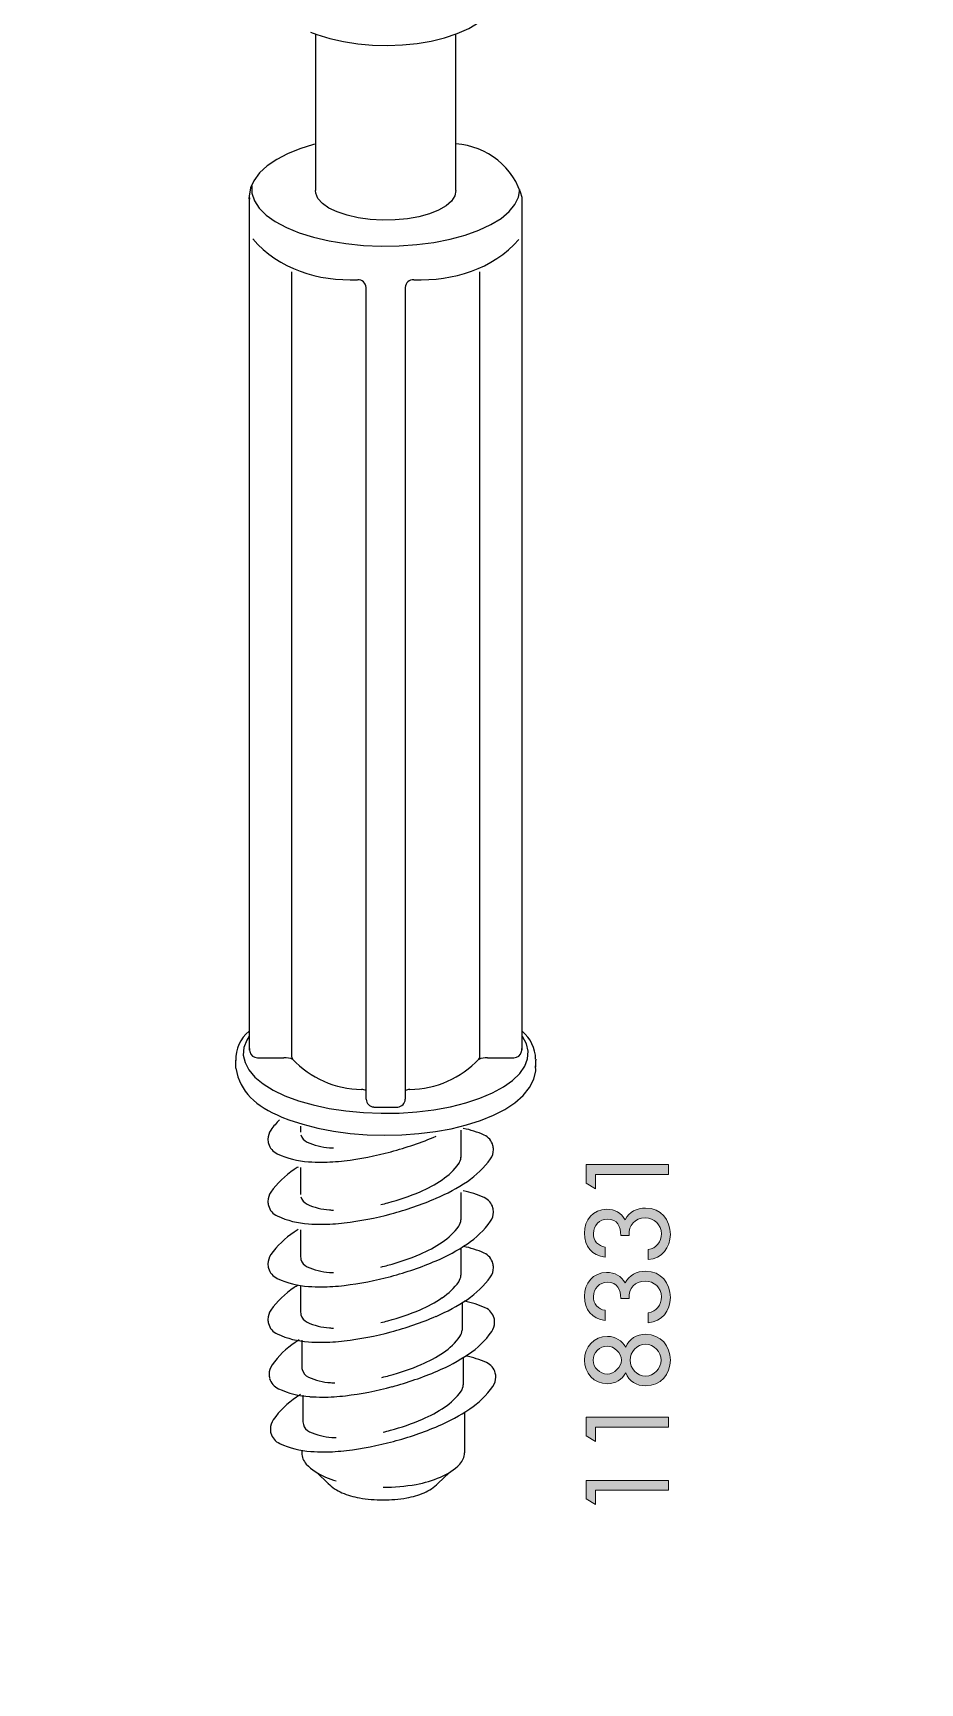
# Model space of a CAD drawing. Header units: inches. Extents: x 35 to 560, y 561 to 1057.
# Drawn here: x 225.231 to 227.522, y 583.118 to 587.381 of the extents above; entities that cross this region are included whole.
import ezdxf

# ---------------------------------------------------------------- set-up
doc = ezdxf.new("R2010")
doc.units = ezdxf.units.IN
doc.header["$MEASUREMENT"] = 0
doc.layers.add('Livello 1', color=7, linetype='Continuous')

msp = doc.modelspace()

# ---------------------------------------------------------------- hatches: boundary and pattern name
at = {"layer": 'Livello 1', "true_color": 0x010101}
h = msp.add_hatch(color=18, dxfattribs=at)
h.dxf.hatch_style = 2
h.paths.add_polyline_path([(226.684, 584.3948), (226.6597, 584.4094), (226.6597, 584.4571), (226.8725, 584.4571), (226.8725, 584.4317), (226.684, 584.4317)])
h = msp.add_hatch(color=18, dxfattribs=at)
h.dxf.hatch_style = 2
edge = h.paths.add_edge_path()
edge.add_spline(control_points=[(226.7489, 584.2745), (226.7489, 584.2973), (226.7404, 584.3163), (226.7147, 584.3163), (226.6933, 584.3163), (226.6783, 584.3004), (226.6783, 584.2793), (226.6783, 584.2601), (226.6905, 584.2468), (226.7087, 584.244), (226.7087, 584.244), (226.7087, 584.2178), (226.7087, 584.2178), (226.6738, 584.2229), (226.6552, 584.2452), (226.6552, 584.2802), (226.6552, 584.314), (226.6769, 584.3417), (226.7125, 584.3417), (226.7334, 584.3417), (226.7503, 584.3326), (226.7604, 584.3146), (226.7703, 584.3355), (226.7904, 584.3448), (226.8132, 584.3448), (226.853, 584.3448), (226.877, 584.3149), (226.877, 584.2767), (226.877, 584.2435), (226.855, 584.2135), (226.82, 584.2119), (226.82, 584.2119), (226.82, 584.2376), (226.82, 584.2376), (226.8408, 584.2401), (226.8539, 584.2584), (226.8539, 584.2788), (226.8539, 584.3025), (226.8352, 584.3194), (226.8121, 584.3194), (226.785, 584.3194), (226.7689, 584.3008), (226.7709, 584.2745), (226.7709, 584.2745), (226.7489, 584.2745), (226.7489, 584.2745)], knot_values=[0, 0, 0, 0, 1, 1, 1, 2, 2, 2, 3, 3, 3, 4, 4, 4, 5, 5, 5, 6, 6, 6, 7, 7, 7, 8, 8, 8, 9, 9, 9, 10, 10, 10, 11, 11, 11, 12, 12, 12, 13, 13, 13, 14, 14, 14, 15, 15, 15, 15], degree=3, periodic=0)
h = msp.add_hatch(color=18, dxfattribs=at)
h.dxf.hatch_style = 2
edge = h.paths.add_edge_path()
edge.add_spline(control_points=[(226.7489, 584.1114), (226.7489, 584.1342), (226.7404, 584.1532), (226.7147, 584.1532), (226.6933, 584.1532), (226.6783, 584.1373), (226.6783, 584.1162), (226.6783, 584.097), (226.6905, 584.0837), (226.7087, 584.0809), (226.7087, 584.0809), (226.7087, 584.0547), (226.7087, 584.0547), (226.6738, 584.0598), (226.6552, 584.0821), (226.6552, 584.117), (226.6552, 584.1509), (226.6769, 584.1785), (226.7125, 584.1785), (226.7334, 584.1785), (226.7503, 584.1695), (226.7604, 584.1515), (226.7703, 584.1724), (226.7904, 584.1817), (226.8132, 584.1817), (226.853, 584.1817), (226.877, 584.1518), (226.877, 584.1136), (226.877, 584.0804), (226.855, 584.0504), (226.82, 584.0488), (226.82, 584.0488), (226.82, 584.0744), (226.82, 584.0744), (226.8408, 584.0769), (226.8539, 584.0953), (226.8539, 584.1156), (226.8539, 584.1393), (226.8352, 584.1562), (226.8121, 584.1562), (226.785, 584.1562), (226.7689, 584.1377), (226.7709, 584.1114), (226.7709, 584.1114), (226.7489, 584.1114), (226.7489, 584.1114)], knot_values=[0, 0, 0, 0, 1, 1, 1, 2, 2, 2, 3, 3, 3, 4, 4, 4, 5, 5, 5, 6, 6, 6, 7, 7, 7, 8, 8, 8, 9, 9, 9, 10, 10, 10, 11, 11, 11, 12, 12, 12, 13, 13, 13, 14, 14, 14, 15, 15, 15, 15], degree=3, periodic=0)
h = msp.add_hatch(color=18, dxfattribs=at)
h.dxf.hatch_style = 2
edge = h.paths.add_edge_path()
edge.add_spline(control_points=[(226.7622, 583.9192), (226.7522, 583.9017), (226.7353, 583.8912), (226.7145, 583.8912), (226.6797, 583.8912), (226.6552, 583.9184), (226.6552, 583.9522), (226.6552, 583.9861), (226.6797, 584.0132), (226.7145, 584.0132), (226.7353, 584.0132), (226.7522, 584.0028), (226.7622, 583.9852), (226.7698, 584.0073), (226.7904, 584.0188), (226.8132, 584.0188), (226.8527, 584.0188), (226.877, 583.9883), (226.877, 583.9522), (226.877, 583.9161), (226.8527, 583.8856), (226.8132, 583.8856), (226.7904, 583.8856), (226.7698, 583.8972), (226.7622, 583.9192)], knot_values=[0, 0, 0, 0, 0.035278, 0.035278, 0.035278, 0.070556, 0.070556, 0.070556, 0.105833, 0.105833, 0.105833, 0.141111, 0.141111, 0.141111, 0.176389, 0.176389, 0.176389, 0.211667, 0.211667, 0.211667, 0.246944, 0.246944, 0.246944, 0.282222, 0.282222, 0.282222, 0.282222], degree=3, periodic=0)
edge.add_line((226.7622, 583.9192), (226.7622, 583.9192))
edge = h.paths.add_edge_path()
edge.add_spline(control_points=[(226.7145, 583.9161), (226.7314, 583.9161), (226.7506, 583.9344), (226.7506, 583.9522), (226.7506, 583.97), (226.7314, 583.9883), (226.7145, 583.9883), (226.6941, 583.9883), (226.6778, 583.9714), (226.6778, 583.9522), (226.6778, 583.933), (226.6941, 583.9161), (226.7145, 583.9161)], knot_values=[0, 0, 0, 0, 0.035278, 0.035278, 0.035278, 0.070556, 0.070556, 0.070556, 0.105833, 0.105833, 0.105833, 0.141111, 0.141111, 0.141111, 0.141111], degree=3, periodic=0)
edge.add_line((226.7145, 583.9161), (226.7145, 583.9161))
edge = h.paths.add_edge_path()
edge.add_spline(control_points=[(226.8132, 583.911), (226.8346, 583.911), (226.8533, 583.9313), (226.8533, 583.9522), (226.8533, 583.9731), (226.8346, 583.9934), (226.8132, 583.9934), (226.7906, 583.9934), (226.7731, 583.9736), (226.7731, 583.9522), (226.7731, 583.9308), (226.7906, 583.911), (226.8132, 583.911)], knot_values=[0, 0, 0, 0, 0.035278, 0.035278, 0.035278, 0.070556, 0.070556, 0.070556, 0.105833, 0.105833, 0.105833, 0.141111, 0.141111, 0.141111, 0.141111], degree=3, periodic=0)
edge.add_line((226.8132, 583.911), (226.8132, 583.911))
h = msp.add_hatch(color=18, dxfattribs=at)
h.dxf.hatch_style = 2
h.paths.add_polyline_path([(226.684, 583.7423), (226.6597, 583.7569), (226.6597, 583.8046), (226.8725, 583.8046), (226.8725, 583.7793), (226.684, 583.7793)])
h = msp.add_hatch(color=18, dxfattribs=at)
h.dxf.hatch_style = 2
h.paths.add_polyline_path([(226.684, 583.5791), (226.6597, 583.5938), (226.6597, 583.6415), (226.8725, 583.6415), (226.8725, 583.6161), (226.684, 583.6161)])

# ---------------------------------------------------------------- linework, layer by layer
at = {"layer": 'Livello 1', "color": 18, "lineweight": 25, "true_color": 0x010101}
for points in [[(225.9478, 587.3832), (225.9639, 587.3768), (225.9974, 587.3664), (226.0328, 587.3584), (226.07, 587.3528), (226.108, 587.3495), (226.1466, 587.3487), (226.1851, 587.3502), (226.223, 587.3539), (226.2594, 587.36), (226.294, 587.3685), (226.3265, 587.3792), (226.3563, 587.3926), (226.3831, 587.4089), (226.4039, 587.426), (226.4196, 587.4445), (226.4307, 587.4639), (226.4373, 587.4842), (226.4388, 587.5024)], [(225.9606, 587.3782), (225.9606, 586.9737)], [(226.3233, 586.9737), (226.3233, 587.3783)], [(225.9606, 587.0939), (225.9553, 587.0926), (225.9205, 587.0817), (225.8887, 587.0688), (225.8606, 587.0541), (225.8363, 587.0376), (225.8165, 587.0192), (225.8017, 586.9991), (225.7932, 586.9804), (225.7893, 586.9594), (225.79, 586.9512)], [(225.7967, 586.9861), (225.7967, 586.9666), (225.8029, 586.9472), (225.8151, 586.9283), (225.8331, 586.9104), (225.8566, 586.8935), (225.8854, 586.8783), (225.9185, 586.8646), (225.9558, 586.853), (225.9963, 586.8436), (226.0394, 586.8367), (226.0844, 586.8321), (226.1304, 586.8301), (226.1766, 586.8308), (226.2222, 586.834), (226.2663, 586.8398), (226.3082, 586.8481), (226.3472, 586.8586), (226.3825, 586.8712), (226.4135, 586.8857), (226.4397, 586.9017), (226.4605, 586.9192), (226.4757, 586.9377), (226.4849, 586.9568), (226.4881, 586.9764)], [(225.7893, 586.9554), (225.7893, 584.7662)], [(225.7893, 586.9521), (225.7893, 586.9554)], [(226.3233, 586.9737), (226.3204, 586.96), (226.3118, 586.9467), (226.2977, 586.9343), (226.2785, 586.9232), (226.255, 586.9137), (226.2279, 586.9062), (226.198, 586.9008), (226.1663, 586.8977), (226.1339, 586.897), (226.1016, 586.8989), (226.0707, 586.9032), (226.0421, 586.9097), (226.0166, 586.9183), (225.9952, 586.9286), (225.9786, 586.9404), (225.9671, 586.9532), (225.9613, 586.9668), (225.9606, 586.9737)], [(226.4947, 584.7662), (226.4947, 586.9554)], [(225.7907, 584.7526), (225.7907, 586.8506)], [(226.4932, 586.8505), (226.4932, 584.7526)], [(225.8987, 586.764), (225.8987, 586.0336)], [(226.3853, 584.7386), (226.3853, 586.7639)], [(226.0916, 584.6262), (226.0916, 586.7241)], [(226.1924, 586.7241), (226.1924, 584.6262)], [(225.8987, 586.0336), (225.8987, 584.7386)], [(225.7893, 584.7893), (225.783, 584.779), (225.7758, 584.7598), (225.7743, 584.7403), (225.7787, 584.7209), (225.7887, 584.7018), (225.8044, 584.6835), (225.8253, 584.666), (225.8513, 584.6499), (225.8819, 584.6353), (225.9165, 584.6223), (225.9547, 584.6114), (225.9959, 584.6025), (226.0394, 584.5959), (226.0844, 584.5916), (226.1304, 584.5898), (226.1766, 584.5904), (226.2222, 584.5935), (226.2665, 584.5989), (226.3089, 584.6067), (226.3487, 584.6166), (226.3853, 584.6285), (226.4179, 584.6424), (226.4462, 584.6578), (226.4697, 584.6747), (226.4881, 584.6926), (226.5009, 584.7112), (226.5081, 584.7305), (226.5096, 584.7501), (226.5052, 584.7694), (226.4952, 584.7886), (226.4947, 584.7893)], [(225.754, 584.7269), (225.754, 584.7086)], [(225.7907, 584.7526), (225.7911, 584.7491), (225.7911, 584.7492)], [(225.8108, 584.7332), (225.8791, 584.7332)], [(226.4048, 584.7332), (226.4732, 584.7332)], [(226.4928, 584.7492), (226.4932, 584.7526)], [(226.5299, 584.7294), (226.5299, 584.7269)], [(226.5299, 584.7086), (226.5299, 584.727)], [(225.754, 584.7086), (225.7541, 584.7066)], [(225.874, 584.5801), (225.8916, 584.5732), (225.9276, 584.5613), (225.9664, 584.5514), (226.0074, 584.5435), (226.0502, 584.5379), (226.0941, 584.5343), (226.1386, 584.533), (226.1833, 584.534), (226.2272, 584.5372), (226.2702, 584.5426), (226.3114, 584.55), (226.3505, 584.5596), (226.3868, 584.5711), (226.42, 584.5846), (226.4497, 584.5999), (226.4754, 584.6169), (226.4968, 584.6357), (226.5133, 584.6561), (226.5244, 584.6776), (226.5294, 584.6995), (226.5292, 584.712)], [(226.111, 584.606), (226.1333, 584.6055), (226.173, 584.606)], [(225.9221, 584.5565), (225.9221, 584.541)], [(226.3359, 584.5466), (226.3359, 584.476)], [(225.9221, 584.4498), (225.9221, 584.3804)], [(226.3359, 584.3851), (226.3359, 584.3146)], [(225.9221, 584.2884), (225.9221, 584.219)], [(226.3359, 584.2416), (226.3359, 584.1712)], [(225.9221, 584.145), (225.9221, 584.0756)], [(226.339, 584.1001), (226.339, 584.0297)], [(225.9252, 584.0035), (225.9252, 583.9341)], [(226.3421, 583.9587), (226.3421, 583.8882)], [(225.9283, 583.8619), (225.9283, 583.7926)], [(226.3452, 583.8171), (226.3452, 583.7125)], [(225.9927, 583.6346), (225.9646, 583.6612)], [(226.2777, 583.6346), (226.3058, 583.6612)]]:
    msp.add_lwpolyline(points, dxfattribs=at)
at = {"layer": 'Livello 1', "lineweight": 0}
for points in [[(226.684, 584.3948), (226.6597, 584.4094), (226.6597, 584.4571), (226.8725, 584.4571), (226.8725, 584.4317), (226.684, 584.4317), (226.684, 584.3948)], [(226.684, 583.7423), (226.6597, 583.7569), (226.6597, 583.8046), (226.8725, 583.8046), (226.8725, 583.7793), (226.684, 583.7793), (226.684, 583.7423)], [(226.684, 583.5791), (226.6597, 583.5938), (226.6597, 583.6415), (226.8725, 583.6415), (226.8725, 583.6161), (226.684, 583.6161), (226.684, 583.5791)]]:
    msp.add_lwpolyline(points, dxfattribs=at)
at = {"layer": 'Livello 1', "lineweight": 35}
msp.add_open_spline([(239.2814, 576.304), (239.2814, 576.304), (239.5498, 576.4964), (239.5498, 576.4964), (239.5498, 576.4964), (239.2493, 576.7194), (239.2493, 576.7194), (239.2493, 576.7194), (239.5498, 576.9446), (239.5498, 576.9446), (239.5498, 576.9446), (239.5526, 578.9563), (239.5556, 581.2612), (239.557, 582.4762), (239.3944, 583.7162), (239.3956, 584.8424), (239.3958, 584.9835), (239.5602, 585.1784), (239.5603, 585.3137), (239.5618, 586.649), (239.5627, 587.7993), (239.5622, 588.0408), (239.5619, 588.2149), (239.3045, 588.2179), (239.3036, 588.268), (239.3007, 588.4168), (239.5498, 588.5118), (239.5498, 588.5118), (239.5498, 588.5118), (239.5498, 588.6085), (239.5498, 588.6085), (239.535, 588.6564), (238.984, 588.7678), (238.7875, 588.7028), (238.6766, 588.6662), (236.1231, 588.6432), (233.7996, 588.6302), (232.0053, 588.6201), (230.3482, 588.6159), (230.0592, 588.6159), (229.3957, 588.6159), (227.3059, 588.6376), (226.9128, 588.5726), (226.5195, 588.5077), (222.3349, 588.7091), (222.3349, 588.7091), (221.6941, 588.8114), (221.4454, 588.8001), (221.298, 588.8488), (221.298, 588.8488), (221.323, 588.5974), (221.323, 588.5974), (221.323, 588.5974), (221.5023, 588.3882), (221.5023, 588.3882), (221.5023, 588.3882), (221.323, 588.2067), (221.323, 588.2067), (221.323, 588.2067), (221.1801, 584.6351), (221.5226, 583.3157), (221.5786, 583.1), (221.3314, 582.8011), (221.3317, 582.5806), (221.3346, 579.7675), (221.3346, 576.9368), (221.323, 576.9722), (221.3214, 576.9769), (221.4397, 576.8642), (221.6174, 576.7557), (221.6729, 576.7219), (221.3661, 576.488), (221.364, 576.3684), (221.364, 576.3684), (221.6175, 576.1353), (222.2317, 576.2975), (222.2317, 576.2975), (224.6062, 576.3065), (224.6062, 576.3065), (224.6062, 576.3065), (225.2343, 576.4172), (225.2343, 576.4172), (225.2343, 576.4172), (232.5435, 576.3366), (232.5435, 576.3366), (232.5435, 576.3366), (238.8817, 576.3606), (238.8817, 576.3606), (238.8817, 576.3606), (238.9274, 576.0934), (239.2814, 576.304)], degree=3, knots=[0, 0, 0, 0, 1, 1, 1, 2, 2, 2, 3, 3, 3, 4, 4, 4, 5, 5, 5, 6, 6, 6, 7, 7, 7, 8, 8, 8, 9, 9, 9, 10, 10, 10, 11, 11, 11, 12, 12, 12, 13, 13, 13, 14, 14, 14, 15, 15, 15, 16, 16, 16, 17, 17, 17, 18, 18, 18, 19, 19, 19, 20, 20, 20, 21, 21, 21, 22, 22, 22, 23, 23, 23, 24, 24, 24, 25, 25, 25, 26, 26, 26, 27, 27, 27, 28, 28, 28, 29, 29, 29, 30, 30, 30, 30], dxfattribs=at)
at = {"layer": 'Livello 1', "color": 18, "lineweight": 25, "true_color": 0x010101}
for points in [[(226.4947, 586.9554), (226.4728, 587.0333), (226.4041, 587.0889), (226.3233, 587.094)], [(225.7991, 586.8486), (225.8667, 586.7702), (225.9661, 586.7398), (226.0695, 586.7432)], [(226.2144, 586.7432), (226.3177, 586.7403), (226.4178, 586.7698), (226.4859, 586.8476)], [(226.0915, 586.7236), (226.0904, 586.7348), (226.0809, 586.7434), (226.0696, 586.7432)], [(226.2144, 586.7431), (226.203, 586.7437), (226.1932, 586.7349), (226.1924, 586.7235)], [(225.7893, 584.8017), (225.7665, 584.7832), (225.7537, 584.7551), (225.7547, 584.7258)], [(226.5292, 584.73), (226.5284, 584.7577), (226.5159, 584.7838), (226.4947, 584.8017)], [(225.7893, 584.7662), (225.7893, 584.7616), (225.7898, 584.7571), (225.7907, 584.7526)], [(225.7911, 584.7492), (225.7932, 584.7399), (225.8013, 584.7332), (225.8108, 584.7332)], [(225.9021, 584.7286), (225.895, 584.7324), (225.8871, 584.734), (225.8792, 584.7332)], [(225.8987, 584.7386), (225.8986, 584.7356), (225.8995, 584.7325), (225.9011, 584.73)], [(225.9011, 584.73), (225.9474, 584.6807), (226.0119, 584.6523), (226.0796, 584.6516)], [(226.2043, 584.6516), (226.272, 584.6523), (226.3364, 584.6806), (226.3828, 584.73)], [(226.4048, 584.7332), (226.397, 584.7338), (226.3893, 584.7324), (226.3823, 584.729)], [(226.3828, 584.73), (226.3845, 584.7325), (226.3853, 584.7356), (226.3853, 584.7386)], [(226.4731, 584.7332), (226.4827, 584.7332), (226.4908, 584.7399), (226.4928, 584.7492)], [(226.4932, 584.7526), (226.4941, 584.7571), (226.4946, 584.7616), (226.4947, 584.7662)], [(225.7547, 584.7061), (225.7667, 584.6446), (225.8047, 584.6085), (225.874, 584.5802)], [(226.0916, 584.6488), (226.0878, 584.6503), (226.0837, 584.6513), (226.0796, 584.6516)], [(226.2043, 584.6516), (226.2002, 584.6512), (226.1963, 584.6503), (226.1923, 584.6487)], [(226.0916, 584.6262), (226.0916, 584.6154), (226.1002, 584.6065), (226.111, 584.6061)], [(226.173, 584.606), (226.1838, 584.6066), (226.1924, 584.6154), (226.1924, 584.6262)], [(225.8678, 584.5733), (225.8597, 584.5651), (225.8523, 584.556), (225.8455, 584.5466)], [(225.8393, 584.5119), (225.8425, 584.5001), (225.8508, 584.4903), (225.862, 584.4851)], [(225.9232, 584.5344), (225.9254, 584.526), (225.9313, 584.519), (225.9393, 584.5154)], [(225.9393, 584.5154), (225.9574, 584.5071), (225.9769, 584.5022), (225.9968, 584.5008)], [(226.1556, 584.4905), (226.1953, 584.5011), (226.2342, 584.5146), (226.272, 584.5306)], [(226.3961, 584.5335), (226.3791, 584.5414), (226.361, 584.5471), (226.3424, 584.5505)], [(226.4188, 584.5067), (226.4157, 584.5185), (226.4074, 584.5284), (226.3961, 584.5335)], [(225.862, 584.4851), (225.8875, 584.4735), (225.9149, 584.4666), (225.9429, 584.4646)], [(225.9968, 584.5008), (226.0004, 584.5006), (226.0039, 584.5004), (226.0075, 584.5002)], [(226.0347, 584.4671), (226.0755, 584.4721), (226.116, 584.4798), (226.1557, 584.4905)], [(226.3306, 584.4596), (226.334, 584.4644), (226.3359, 584.4701), (226.3359, 584.4761)], [(226.3528, 584.4138), (226.376, 584.4296), (226.3963, 584.4492), (226.4126, 584.4721)], [(225.9054, 584.4442), (225.8821, 584.4286), (225.8618, 584.4089), (225.8455, 584.386)], [(225.9156, 584.451), (225.9122, 584.4488), (225.9088, 584.4465), (225.9054, 584.4443)], [(226.288, 584.4183), (226.3045, 584.4295), (226.319, 584.4434), (226.3306, 584.4597)], [(226.1479, 584.3586), (226.1762, 584.3661), (226.2038, 584.3757), (226.2307, 584.3872)], [(226.2307, 584.3872), (226.2507, 584.3957), (226.2699, 584.4061), (226.288, 584.4182)], [(226.272, 584.3701), (226.3003, 584.3821), (226.3272, 584.3968), (226.3528, 584.4138)], [(226.3961, 584.3721), (226.3791, 584.3799), (226.361, 584.3857), (226.3424, 584.3891)], [(225.8393, 584.3514), (225.8425, 584.3395), (225.8508, 584.3297), (225.862, 584.3245)], [(225.9232, 584.3739), (225.9254, 584.3654), (225.9313, 584.3584), (225.9393, 584.3547)], [(225.9393, 584.3548), (225.9574, 584.3466), (225.9769, 584.3415), (225.9968, 584.3402)], [(226.129, 584.3539), (226.1354, 584.3553), (226.1416, 584.3569), (226.1479, 584.3586)], [(226.1556, 584.3299), (226.1953, 584.3406), (226.2342, 584.354), (226.272, 584.3701)], [(226.4188, 584.3453), (226.4157, 584.3571), (226.4074, 584.367), (226.3961, 584.3721)], [(225.862, 584.3245), (225.8875, 584.3129), (225.9149, 584.306), (225.9429, 584.3041)], [(225.9968, 584.3402), (226.0004, 584.34), (226.0039, 584.3397), (226.0075, 584.3397)], [(226.0347, 584.3065), (226.0755, 584.3115), (226.116, 584.3193), (226.1557, 584.3299)], [(226.288, 584.2568), (226.3045, 584.2679), (226.319, 584.282), (226.3306, 584.2982)], [(226.3306, 584.2982), (226.334, 584.303), (226.3359, 584.3087), (226.3359, 584.3146)], [(226.3528, 584.2524), (226.376, 584.2681), (226.3963, 584.2878), (226.4126, 584.3107)], [(225.9054, 584.2828), (225.8821, 584.2671), (225.8618, 584.2474), (225.8455, 584.2246)], [(225.9156, 584.2895), (225.9122, 584.2873), (225.9088, 584.2851), (225.9054, 584.2828)], [(226.2307, 584.2257), (226.2507, 584.2342), (226.2699, 584.2447), (226.288, 584.2568)], [(225.9221, 584.219), (225.9222, 584.2167), (225.9226, 584.2146), (225.9231, 584.2124)], [(226.1479, 584.1972), (226.1762, 584.2047), (226.2038, 584.2143), (226.2307, 584.2257)], [(226.272, 584.2087), (226.3003, 584.2206), (226.3272, 584.2353), (226.3528, 584.2524)], [(226.3961, 584.2287), (226.3791, 584.2365), (226.361, 584.2422), (226.3424, 584.2457)], [(226.4188, 584.2018), (226.4157, 584.2137), (226.4074, 584.2235), (226.3961, 584.2287)], [(225.8393, 584.19), (225.8425, 584.178), (225.8508, 584.1683), (225.862, 584.1631)], [(225.9232, 584.2124), (225.9254, 584.204), (225.9313, 584.197), (225.9393, 584.1933)], [(225.9393, 584.1934), (225.9574, 584.1851), (225.9769, 584.1801), (225.9968, 584.1788)], [(225.9968, 584.1789), (226.0004, 584.1785), (226.0039, 584.1783), (226.0075, 584.1783)], [(226.129, 584.1925), (226.1354, 584.1939), (226.1416, 584.1955), (226.1479, 584.1972)], [(226.1556, 584.1685), (226.1953, 584.1792), (226.2342, 584.1925), (226.272, 584.2086)], [(226.3306, 584.1548), (226.334, 584.1596), (226.3359, 584.1653), (226.3359, 584.1712)], [(225.9054, 584.1394), (225.8821, 584.1238), (225.8618, 584.104), (225.8455, 584.0812)], [(225.862, 584.1631), (225.8875, 584.1514), (225.9149, 584.1446), (225.9429, 584.1426)], [(225.9156, 584.1461), (225.9122, 584.1438), (225.9088, 584.1416), (225.9054, 584.1394)], [(226.0347, 584.1451), (226.0755, 584.15), (226.116, 584.1579), (226.1557, 584.1685)], [(226.288, 584.1134), (226.3045, 584.1245), (226.319, 584.1386), (226.3306, 584.1547)], [(226.3528, 584.109), (226.376, 584.1246), (226.3963, 584.1444), (226.4126, 584.1672)], [(226.2307, 584.0823), (226.2507, 584.0908), (226.2699, 584.1012), (226.288, 584.1135)], [(226.272, 584.0652), (226.3003, 584.0773), (226.3272, 584.0919), (226.3528, 584.109)], [(226.3992, 584.0872), (226.3821, 584.095), (226.3641, 584.1007), (226.3455, 584.1042)], [(226.4219, 584.0603), (226.4187, 584.0722), (226.4104, 584.0821), (226.3992, 584.0872)], [(225.8393, 584.0465), (225.8425, 584.0347), (225.8508, 584.0248), (225.862, 584.0197)], [(225.9221, 584.0756), (225.9222, 584.0733), (225.9226, 584.0712), (225.9231, 584.069)], [(225.9232, 584.069), (225.9254, 584.0605), (225.9313, 584.0536), (225.9393, 584.0499)], [(225.9393, 584.0499), (225.9574, 584.0417), (225.9769, 584.0367), (225.9968, 584.0354)], [(226.129, 584.049), (226.1354, 584.0505), (226.1416, 584.0521), (226.1479, 584.0538)], [(226.1479, 584.0537), (226.1762, 584.0613), (226.2038, 584.0709), (226.2307, 584.0823)], [(226.1556, 584.0251), (226.1953, 584.0357), (226.2342, 584.0492), (226.272, 584.0653)], [(225.862, 584.0197), (225.8875, 584.008), (225.9149, 584.0011), (225.9429, 583.9991)], [(225.9187, 584.0046), (225.9153, 584.0025), (225.9119, 584.0002), (225.9084, 583.9979)], [(225.9968, 584.0354), (226.0004, 584.0352), (226.0039, 584.0349), (226.0075, 584.0348)], [(226.0347, 584.0017), (226.0755, 584.0066), (226.116, 584.0144), (226.1557, 584.025)], [(226.2911, 583.9719), (226.3076, 583.983), (226.322, 583.997), (226.3336, 584.0133)], [(226.3336, 584.0133), (226.3371, 584.0181), (226.3389, 584.0238), (226.3391, 584.0297)], [(226.3558, 583.9675), (226.3791, 583.9831), (226.3994, 584.0029), (226.4157, 584.0258)], [(225.9085, 583.9979), (225.8851, 583.9822), (225.8649, 583.9625), (225.8486, 583.9397)], [(226.2337, 583.9408), (226.2537, 583.9493), (226.273, 583.9598), (226.2911, 583.9719)], [(226.2751, 583.9237), (226.3033, 583.9357), (226.3303, 583.9504), (226.3558, 583.9675)], [(226.4023, 583.9456), (226.3852, 583.9535), (226.3671, 583.9593), (226.3486, 583.9626)], [(225.9252, 583.934), (225.9253, 583.9319), (225.9257, 583.9296), (225.9261, 583.9275)], [(225.9262, 583.9275), (225.9284, 583.9191), (225.9344, 583.9121), (225.9423, 583.9084)], [(226.151, 583.9122), (226.1792, 583.9198), (226.2068, 583.9293), (226.2337, 583.9408)], [(226.1587, 583.8835), (226.1983, 583.8943), (226.2373, 583.9076), (226.2751, 583.9238)], [(226.425, 583.9188), (226.4218, 583.9307), (226.4134, 583.9405), (226.4023, 583.9457)], [(225.8423, 583.905), (225.8456, 583.8932), (225.8538, 583.8833), (225.8651, 583.8782)], [(225.8651, 583.8783), (225.8906, 583.8665), (225.918, 583.8596), (225.946, 583.8578)], [(225.9423, 583.9084), (225.9605, 583.9002), (225.98, 583.8952), (225.9998, 583.8939)], [(225.9998, 583.8939), (226.0034, 583.8936), (226.007, 583.8934), (226.0106, 583.8933)], [(226.0378, 583.8602), (226.0786, 583.8651), (226.119, 583.8729), (226.1587, 583.8836)], [(226.1321, 583.9075), (226.1385, 583.909), (226.1447, 583.9106), (226.151, 583.9123)], [(226.2942, 583.8304), (226.3107, 583.8416), (226.3251, 583.8555), (226.3367, 583.8718)], [(226.3367, 583.8718), (226.3402, 583.8766), (226.342, 583.8823), (226.3421, 583.8882)], [(226.3589, 583.8261), (226.3822, 583.8416), (226.4025, 583.8614), (226.4188, 583.8843)], [(225.9115, 583.8564), (225.8882, 583.8407), (225.868, 583.821), (225.8517, 583.7982)], [(225.9218, 583.8631), (225.9184, 583.8609), (225.915, 583.8587), (225.9115, 583.8564)], [(226.2368, 583.7993), (226.2569, 583.8079), (226.2761, 583.8183), (226.2942, 583.8304)], [(225.9283, 583.7926), (225.9284, 583.7903), (225.9287, 583.7881), (225.9293, 583.786)], [(226.1541, 583.7708), (226.1823, 583.7782), (226.2099, 583.7878), (226.2368, 583.7993)], [(226.2781, 583.7822), (226.3064, 583.7943), (226.3335, 583.8089), (226.3589, 583.8261)], [(225.8454, 583.7636), (225.8486, 583.7517), (225.8569, 583.7419), (225.8682, 583.7367)], [(225.9293, 583.786), (225.9315, 583.7776), (225.9375, 583.7706), (225.9454, 583.7669)], [(225.9454, 583.7669), (225.9636, 583.7587), (225.983, 583.7537), (226.0029, 583.7523)], [(226.0029, 583.7524), (226.0066, 583.7521), (226.0101, 583.752), (226.0137, 583.7518)], [(226.1352, 583.766), (226.1415, 583.7675), (226.1478, 583.769), (226.1541, 583.7708)], [(226.1618, 583.742), (226.2014, 583.7527), (226.2404, 583.7661), (226.2781, 583.7822)], [(225.8681, 583.7367), (225.8937, 583.725), (225.9211, 583.7182), (225.949, 583.7162)], [(225.9257, 583.719), (225.9253, 583.7168), (225.9252, 583.7147), (225.9252, 583.7125)], [(225.9252, 583.7125), (225.9252, 583.7017), (225.9295, 583.6913), (225.937, 583.6836)], [(226.0409, 583.7186), (226.0817, 583.7236), (226.1221, 583.7314), (226.1618, 583.742)], [(226.3334, 583.6836), (226.341, 583.6913), (226.3453, 583.7018), (226.3453, 583.7125)], [(225.937, 583.6836), (225.9512, 583.6691), (225.9681, 583.6576), (225.9867, 583.6498)], [(226.2837, 583.6498), (226.3023, 583.6576), (226.3193, 583.6691), (226.3334, 583.6836)], [(225.9867, 583.6498), (225.9955, 583.6461), (226.0045, 583.6428), (226.0137, 583.64)], [(225.9927, 583.6346), (225.993, 583.6343), (225.9934, 583.6339), (225.9936, 583.6336)], [(225.9936, 583.6336), (226.0038, 583.6233), (226.0158, 583.6152), (226.0291, 583.6095)], [(226.1352, 583.6237), (226.1639, 583.6237), (226.1925, 583.6263), (226.2206, 583.6312)], [(226.2207, 583.6312), (226.2423, 583.635), (226.2634, 583.6413), (226.2837, 583.6498)], [(226.2413, 583.6095), (226.2546, 583.6151), (226.2666, 583.6233), (226.2767, 583.6336)], [(226.2768, 583.6336), (226.2771, 583.634), (226.2774, 583.6343), (226.2777, 583.6346)], [(226.0291, 583.6095), (226.0436, 583.6034), (226.0587, 583.5989), (226.0742, 583.5962)], [(226.0742, 583.5962), (226.0943, 583.5927), (226.1148, 583.5909), (226.1352, 583.5909)], [(226.1352, 583.5909), (226.1557, 583.5909), (226.1761, 583.5926), (226.1963, 583.5962)], [(226.1963, 583.5962), (226.2117, 583.5989), (226.2268, 583.6033), (226.2413, 583.6095)]]:
    msp.add_open_spline(points, degree=3, dxfattribs=at)
for points in [[(225.8455, 584.5466), (225.8405, 584.5396), (225.8378, 584.5312), (225.8378, 584.5226), (225.8378, 584.5191), (225.8383, 584.5155), (225.8393, 584.512)], [(226.4126, 584.4721), (226.4176, 584.4791), (226.4202, 584.4875), (226.4202, 584.4961), (226.4202, 584.4996), (226.4197, 584.5032), (226.4189, 584.5067)], [(225.9429, 584.4646), (225.9539, 584.4639), (225.9649, 584.4635), (225.976, 584.4635), (225.9955, 584.4635), (226.0152, 584.4647), (226.0348, 584.4671)], [(225.8455, 584.386), (225.8405, 584.379), (225.8378, 584.3706), (225.8378, 584.3621), (225.8378, 584.3585), (225.8383, 584.3548), (225.8393, 584.3514)], [(226.4126, 584.3107), (226.4176, 584.3177), (226.4202, 584.326), (226.4202, 584.3346), (226.4202, 584.3382), (226.4197, 584.3418), (226.4189, 584.3453)], [(225.9429, 584.3041), (225.9539, 584.3033), (225.9649, 584.303), (225.976, 584.303), (225.9955, 584.303), (226.0152, 584.3041), (226.0348, 584.3065)], [(225.8455, 584.2246), (225.8405, 584.2175), (225.8378, 584.2092), (225.8378, 584.2006), (225.8378, 584.197), (225.8383, 584.1934), (225.8393, 584.1899)], [(226.4126, 584.1673), (226.4176, 584.1743), (226.4202, 584.1826), (226.4202, 584.1911), (226.4202, 584.1948), (226.4197, 584.1984), (226.4189, 584.2018)], [(225.9429, 584.1427), (225.9539, 584.1419), (225.9649, 584.1416), (225.976, 584.1416), (225.9955, 584.1416), (226.0152, 584.1427), (226.0348, 584.1451)], [(225.8455, 584.0811), (225.8405, 584.0742), (225.8378, 584.0658), (225.8378, 584.0572), (225.8378, 584.0536), (225.8383, 584.05), (225.8393, 584.0466)], [(226.4157, 584.0258), (226.4207, 584.0328), (226.4233, 584.0411), (226.4233, 584.0497), (226.4233, 584.0533), (226.4228, 584.0569), (226.422, 584.0603)], [(225.9429, 583.9991), (225.9539, 583.9984), (225.9649, 583.9981), (225.976, 583.9981), (225.9955, 583.9981), (226.0152, 583.9992), (226.0348, 584.0016)], [(225.8486, 583.9397), (225.8436, 583.9327), (225.8409, 583.9243), (225.8409, 583.9158), (225.8409, 583.9121), (225.8414, 583.9085), (225.8423, 583.9051)], [(226.4188, 583.8843), (226.4238, 583.8912), (226.4264, 583.8996), (226.4264, 583.9082), (226.4264, 583.9117), (226.4259, 583.9153), (226.425, 583.9188)], [(225.946, 583.8577), (225.957, 583.857), (225.968, 583.8566), (225.979, 583.8566), (225.9987, 583.8566), (226.0183, 583.8578), (226.0379, 583.8602)], [(225.8517, 583.7981), (225.8467, 583.7912), (225.8441, 583.7827), (225.8441, 583.7742), (225.8441, 583.7707), (225.8445, 583.767), (225.8454, 583.7636)], [(225.949, 583.7162), (225.9601, 583.7155), (225.971, 583.7151), (225.9821, 583.7151), (226.0017, 583.7151), (226.0214, 583.7163), (226.0409, 583.7187)]]:
    msp.add_open_spline(points, degree=3, knots=[0, 0, 0, 0, 1, 1, 1, 2, 2, 2, 2], dxfattribs=at)
at = {"layer": 'Livello 1', "lineweight": 0}
for points, knots in [([(226.7489, 584.2745), (226.7489, 584.2973), (226.7404, 584.3163), (226.7147, 584.3163), (226.6933, 584.3163), (226.6783, 584.3004), (226.6783, 584.2793), (226.6783, 584.2601), (226.6905, 584.2468), (226.7087, 584.244), (226.7087, 584.244), (226.7087, 584.2178), (226.7087, 584.2178), (226.6738, 584.2229), (226.6552, 584.2452), (226.6552, 584.2802), (226.6552, 584.314), (226.6769, 584.3417), (226.7125, 584.3417), (226.7334, 584.3417), (226.7503, 584.3326), (226.7604, 584.3146), (226.7703, 584.3355), (226.7904, 584.3448), (226.8132, 584.3448), (226.853, 584.3448), (226.877, 584.3149), (226.877, 584.2767), (226.877, 584.2435), (226.855, 584.2135), (226.82, 584.2119), (226.82, 584.2119), (226.82, 584.2376), (226.82, 584.2376), (226.8408, 584.2401), (226.8539, 584.2584), (226.8539, 584.2788), (226.8539, 584.3025), (226.8352, 584.3194), (226.8121, 584.3194), (226.785, 584.3194), (226.7689, 584.3008), (226.7709, 584.2745), (226.7709, 584.2745), (226.7489, 584.2745), (226.7489, 584.2745)], [0, 0, 0, 0, 1, 1, 1, 2, 2, 2, 3, 3, 3, 4, 4, 4, 5, 5, 5, 6, 6, 6, 7, 7, 7, 8, 8, 8, 9, 9, 9, 10, 10, 10, 11, 11, 11, 12, 12, 12, 13, 13, 13, 14, 14, 14, 15, 15, 15, 15]), ([(226.7489, 584.1114), (226.7489, 584.1342), (226.7404, 584.1532), (226.7147, 584.1532), (226.6933, 584.1532), (226.6783, 584.1373), (226.6783, 584.1162), (226.6783, 584.097), (226.6905, 584.0837), (226.7087, 584.0809), (226.7087, 584.0809), (226.7087, 584.0547), (226.7087, 584.0547), (226.6738, 584.0598), (226.6552, 584.0821), (226.6552, 584.117), (226.6552, 584.1509), (226.6769, 584.1785), (226.7125, 584.1785), (226.7334, 584.1785), (226.7503, 584.1695), (226.7604, 584.1515), (226.7703, 584.1724), (226.7904, 584.1817), (226.8132, 584.1817), (226.853, 584.1817), (226.877, 584.1518), (226.877, 584.1136), (226.877, 584.0804), (226.855, 584.0504), (226.82, 584.0488), (226.82, 584.0488), (226.82, 584.0744), (226.82, 584.0744), (226.8408, 584.0769), (226.8539, 584.0953), (226.8539, 584.1156), (226.8539, 584.1393), (226.8352, 584.1562), (226.8121, 584.1562), (226.785, 584.1562), (226.7689, 584.1377), (226.7709, 584.1114), (226.7709, 584.1114), (226.7489, 584.1114), (226.7489, 584.1114)], [0, 0, 0, 0, 1, 1, 1, 2, 2, 2, 3, 3, 3, 4, 4, 4, 5, 5, 5, 6, 6, 6, 7, 7, 7, 8, 8, 8, 9, 9, 9, 10, 10, 10, 11, 11, 11, 12, 12, 12, 13, 13, 13, 14, 14, 14, 15, 15, 15, 15]), ([(226.7622, 583.9192), (226.7522, 583.9017), (226.7353, 583.8912), (226.7145, 583.8912), (226.6797, 583.8912), (226.6552, 583.9184), (226.6552, 583.9522), (226.6552, 583.9861), (226.6797, 584.0132), (226.7145, 584.0132), (226.7353, 584.0132), (226.7522, 584.0028), (226.7622, 583.9852), (226.7698, 584.0073), (226.7904, 584.0188), (226.8132, 584.0188), (226.8527, 584.0188), (226.877, 583.9883), (226.877, 583.9522), (226.877, 583.9161), (226.8527, 583.8856), (226.8132, 583.8856), (226.7904, 583.8856), (226.7698, 583.8972), (226.7622, 583.9192)], [0, 0, 0, 0, 1, 1, 1, 2, 2, 2, 3, 3, 3, 4, 4, 4, 5, 5, 5, 6, 6, 6, 7, 7, 7, 8, 8, 8, 8]), ([(226.7145, 583.9161), (226.7314, 583.9161), (226.7506, 583.9344), (226.7506, 583.9522), (226.7506, 583.97), (226.7314, 583.9883), (226.7145, 583.9883), (226.6941, 583.9883), (226.6778, 583.9714), (226.6778, 583.9522), (226.6778, 583.933), (226.6941, 583.9161), (226.7145, 583.9161)], [0, 0, 0, 0, 1, 1, 1, 2, 2, 2, 3, 3, 3, 4, 4, 4, 4]), ([(226.8132, 583.911), (226.8346, 583.911), (226.8533, 583.9313), (226.8533, 583.9522), (226.8533, 583.9731), (226.8346, 583.9934), (226.8132, 583.9934), (226.7906, 583.9934), (226.7731, 583.9736), (226.7731, 583.9522), (226.7731, 583.9308), (226.7906, 583.911), (226.8132, 583.911)], [0, 0, 0, 0, 1, 1, 1, 2, 2, 2, 3, 3, 3, 4, 4, 4, 4])]:
    msp.add_open_spline(points, degree=3, knots=knots, dxfattribs=at)

doc.saveas('drawing.dxf')
